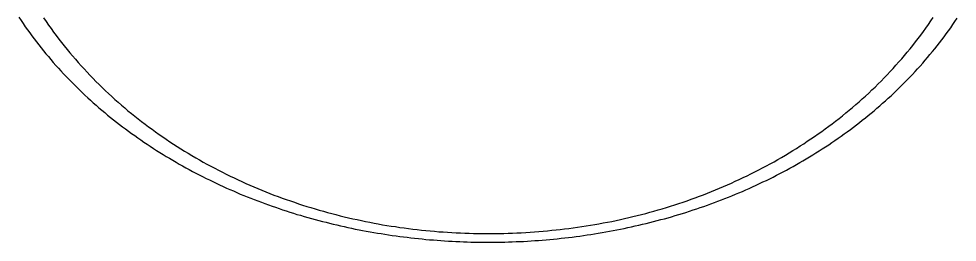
# Model space of a CAD drawing. Header units: millimetres. Extents: x 0 to 3800, y -67 to 2530.
# Drawn here: x 2308.65 to 2315.36, y 1490.78 to 1492.37 of the extents above; entities that cross this region are included whole.
import ezdxf

# ---------------------------------------------------------------- set-up
doc = ezdxf.new("R2010")
doc.units = ezdxf.units.MM
doc.layers.add('내부선 및 부속', color=4, linetype='Continuous')

msp = doc.modelspace()

# ---------------------------------------------------------------- linework, layer by layer
at = {"layer": '내부선 및 부속', "linetype": 'Continuous', "flags": 128}
for points in [[(2308.6471, 1492.3843), (2308.6631, 1492.3613), (2308.6781, 1492.3393), (2308.6931, 1492.3173), (2308.7091, 1492.2953), (2308.7251, 1492.2733), (2308.7411, 1492.2513), (2308.7571, 1492.2303), (2308.7741, 1492.2083), (2308.7901, 1492.1873), (2308.8071, 1492.1663), (2308.8241, 1492.1443), (2308.8411, 1492.1243), (2308.8591, 1492.1033), (2308.8761, 1492.0823), (2308.8941, 1492.0623), (2308.9121, 1492.0413), (2308.9301, 1492.0213), (2308.9481, 1492.0013), (2308.9671, 1491.9813), (2308.9851, 1491.9623), (2309.0041, 1491.9423), (2309.0231, 1491.9233), (2309.0421, 1491.9043), (2309.0611, 1491.8853), (2309.0811, 1491.8663), (2309.1001, 1491.8473), (2309.1201, 1491.8293), (2309.1401, 1491.8103), (2309.1601, 1491.7923), (2309.1801, 1491.7743), (2309.2001, 1491.7563), (2309.2201, 1491.7383), (2309.2411, 1491.7213), (2309.2621, 1491.7043), (2309.2821, 1491.6863), (2309.3031, 1491.6693), (2309.3241, 1491.6523), (2309.3461, 1491.6363), (2309.3671, 1491.6193), (2309.3891, 1491.6033), (2309.4101, 1491.5873), (2309.4321, 1491.5703), (2309.4541, 1491.5553), (2309.4761, 1491.5393), (2309.4981, 1491.5233), (2309.5201, 1491.5083), (2309.5421, 1491.4933), (2309.5651, 1491.4783), (2309.5871, 1491.4633), (2309.6101, 1491.4483), (2309.6331, 1491.4333), (2309.6561, 1491.4193), (2309.6791, 1491.4053), (2309.7021, 1491.3913), (2309.7251, 1491.3773), (2309.7481, 1491.3633), (2309.7721, 1491.3493), (2309.7951, 1491.3363), (2309.8191, 1491.3233), (2309.8421, 1491.3103), (2309.8661, 1491.2973), (2309.8901, 1491.2843), (2309.9141, 1491.2713), (2309.9381, 1491.2593), (2309.9621, 1491.2473), (2309.9861, 1491.2343), (2310.0101, 1491.2233), (2310.0341, 1491.2113), (2310.0591, 1491.1993), (2310.0831, 1491.1883), (2310.1081, 1491.1763), (2310.1321, 1491.1653), (2310.1571, 1491.1543), (2310.1821, 1491.1443), (2310.2071, 1491.1333), (2310.2311, 1491.1223), (2310.2561, 1491.1123), (2310.2561, 1491.1123), (2310.2811, 1491.1023), (2310.3061, 1491.0923), (2310.3311, 1491.0823), (2310.3571, 1491.0733), (2310.3821, 1491.0633), (2310.4071, 1491.0543), (2310.4321, 1491.0453), (2310.4581, 1491.0363), (2310.4831, 1491.0273), (2310.5081, 1491.0183), (2310.5341, 1491.0103), (2310.5601, 1491.0013), (2310.5851, 1490.9933), (2310.6111, 1490.9853), (2310.6361, 1490.9773), (2310.6621, 1490.9703), (2310.6881, 1490.9623), (2310.7141, 1490.9553), (2310.7401, 1490.9473), (2310.7661, 1490.9403), (2310.7921, 1490.9333), (2310.8181, 1490.9273), (2310.8441, 1490.9203), (2310.8701, 1490.9133), (2310.8961, 1490.9073), (2310.9221, 1490.9013), (2310.9481, 1490.8953), (2310.9741, 1490.8893), (2311.0011, 1490.8833), (2311.0271, 1490.8783), (2311.0531, 1490.8723), (2311.0801, 1490.8673), (2311.1061, 1490.8623), (2311.1321, 1490.8573), (2311.1591, 1490.8523), (2311.1851, 1490.8483), (2311.2121, 1490.8433), (2311.2381, 1490.8393), (2311.2651, 1490.8353), (2311.2911, 1490.8313), (2311.3181, 1490.8273), (2311.3451, 1490.8233), (2311.3711, 1490.8193), (2311.3981, 1490.8163), (2311.4251, 1490.8133), (2311.4511, 1490.8093), (2311.4781, 1490.8063), (2311.5051, 1490.8043), (2311.5321, 1490.8013), (2311.5581, 1490.7983), (2311.5851, 1490.7963), (2311.6121, 1490.7943), (2311.6391, 1490.7923), (2311.6661, 1490.7903), (2311.6921, 1490.7883), (2311.7191, 1490.7863), (2311.7461, 1490.7853), (2311.7731, 1490.7833), (2311.8001, 1490.7823), (2311.8271, 1490.7813), (2311.8541, 1490.7803), (2311.8801, 1490.7793), (2311.9071, 1490.7793), (2311.9341, 1490.7783), (2311.9611, 1490.7783), (2311.9881, 1490.7783), (2312.0151, 1490.7783), (2312.0421, 1490.7783), (2312.0691, 1490.7783), (2312.0961, 1490.7793), (2312.1231, 1490.7793), (2312.1491, 1490.7803), (2312.1761, 1490.7813), (2312.2031, 1490.7823), (2312.2301, 1490.7833), (2312.2571, 1490.7843), (2312.2841, 1490.7863), (2312.3111, 1490.7873), (2312.3381, 1490.7893), (2312.3641, 1490.7913), (2312.3911, 1490.7933), (2312.4181, 1490.7953), (2312.4451, 1490.7983), (2312.4721, 1490.8003), (2312.4981, 1490.8033), (2312.5251, 1490.8063), (2312.5521, 1490.8093), (2312.5791, 1490.8123), (2312.6051, 1490.8153), (2312.6321, 1490.8183), (2312.6591, 1490.8223), (2312.6851, 1490.8263), (2312.7121, 1490.8303), (2312.7381, 1490.8343), (2312.7651, 1490.8383), (2312.7911, 1490.8423), (2312.8181, 1490.8473), (2312.8441, 1490.8513), (2312.8711, 1490.8563), (2312.8971, 1490.8613), (2312.8971, 1490.8613), (2312.9241, 1490.8663), (2312.9501, 1490.8713), (2312.9761, 1490.8773), (2313.0031, 1490.8823), (2313.0291, 1490.8883), (2313.0551, 1490.8943), (2313.0811, 1490.9003), (2313.1081, 1490.9063), (2313.1341, 1490.9123), (2313.1601, 1490.9183), (2313.1861, 1490.9253), (2313.2121, 1490.9323), (2313.2381, 1490.9393), (2313.2641, 1490.9463), (2313.2901, 1490.9533), (2313.3151, 1490.9603), (2313.3411, 1490.9683), (2313.3671, 1490.9763), (2313.3931, 1490.9833), (2313.4181, 1490.9913), (2313.4441, 1490.9993), (2313.4691, 1491.0083), (2313.4951, 1491.0163), (2313.5201, 1491.0253), (2313.5461, 1491.0343), (2313.5711, 1491.0433), (2313.5961, 1491.0523), (2313.6221, 1491.0613), (2313.6471, 1491.0703), (2313.6721, 1491.0803), (2313.6971, 1491.0903), (2313.7221, 1491.1003), (2313.7471, 1491.1103), (2313.7721, 1491.1203), (2313.7971, 1491.1303), (2313.8221, 1491.1413), (2313.8461, 1491.1523), (2313.8711, 1491.1623), (2313.8951, 1491.1743), (2313.9201, 1491.1853), (2313.9441, 1491.1963), (2313.9691, 1491.2083), (2313.9931, 1491.2193), (2314.0171, 1491.2313), (2314.0411, 1491.2433), (2314.0651, 1491.2563), (2314.0891, 1491.2683), (2314.1131, 1491.2813), (2314.1371, 1491.2933), (2314.1611, 1491.3063), (2314.1851, 1491.3193), (2314.2081, 1491.3333), (2314.2321, 1491.3463), (2314.2551, 1491.3603), (2314.2781, 1491.3733), (2314.3021, 1491.3873), (2314.3251, 1491.4013), (2314.3481, 1491.4153), (2314.3711, 1491.4303), (2314.3931, 1491.4443), (2314.4161, 1491.4593), (2314.4391, 1491.4743), (2314.4611, 1491.4893), (2314.4831, 1491.5043), (2314.5061, 1491.5203), (2314.5281, 1491.5353), (2314.5501, 1491.5513), (2314.5721, 1491.5673), (2314.5941, 1491.5833), (2314.6151, 1491.5993), (2314.6371, 1491.6153), (2314.6581, 1491.6323), (2314.6791, 1491.6493), (2314.7011, 1491.6653), (2314.7221, 1491.6823), (2314.7421, 1491.7003), (2314.7631, 1491.7173), (2314.7841, 1491.7343), (2314.8041, 1491.7523), (2314.8241, 1491.7703), (2314.8451, 1491.7883), (2314.8651, 1491.8063), (2314.8851, 1491.8243), (2314.9041, 1491.8433), (2314.9241, 1491.8613), (2314.9431, 1491.8803), (2314.9621, 1491.8993), (2314.9821, 1491.9183), (2315.0001, 1491.9373), (2315.0191, 1491.9573), (2315.0381, 1491.9763), (2315.0561, 1491.9963), (2315.0751, 1492.0163), (2315.0931, 1492.0363), (2315.1111, 1492.0563), (2315.1281, 1492.0773), (2315.1461, 1492.0973), (2315.1631, 1492.1183), (2315.1801, 1492.1393), (2315.1981, 1492.1603), (2315.1981, 1492.1603), (2315.2141, 1492.1813), (2315.2311, 1492.2023), (2315.2481, 1492.2233), (2315.2641, 1492.2453), (2315.2801, 1492.2673), (2315.2961, 1492.2883), (2315.3121, 1492.3103), (2315.3271, 1492.3333), (2315.3421, 1492.3553), (2315.3581, 1492.3773)], [(2308.8251, 1492.3803), (2308.8421, 1492.3543), (2308.8601, 1492.3283), (2308.8781, 1492.3033), (2308.8961, 1492.2783), (2308.9151, 1492.2533), (2308.9341, 1492.2283), (2308.9531, 1492.2043), (2308.9721, 1492.1803), (2308.9921, 1492.1553), (2309.0111, 1492.1313), (2309.0311, 1492.1083), (2309.0521, 1492.0843), (2309.0721, 1492.0613), (2309.0931, 1492.0383), (2309.1141, 1492.0153), (2309.1351, 1491.9923), (2309.1561, 1491.9703), (2309.1781, 1491.9473), (2309.1991, 1491.9253), (2309.2211, 1491.9033), (2309.2441, 1491.8823), (2309.2661, 1491.8603), (2309.2891, 1491.8393), (2309.3121, 1491.8183), (2309.3351, 1491.7983), (2309.3581, 1491.7773), (2309.3811, 1491.7573), (2309.4051, 1491.7373), (2309.4281, 1491.7173), (2309.4521, 1491.6973), (2309.4771, 1491.6783), (2309.5011, 1491.6583), (2309.5251, 1491.6393), (2309.5501, 1491.6213), (2309.5751, 1491.6023), (2309.6001, 1491.5843), (2309.6251, 1491.5663), (2309.6501, 1491.5483), (2309.6761, 1491.5303), (2309.7021, 1491.5133), (2309.7271, 1491.4953), (2309.7531, 1491.4783), (2309.7791, 1491.4623), (2309.8061, 1491.4453), (2309.8321, 1491.4293), (2309.8591, 1491.4133), (2309.8851, 1491.3973), (2309.9121, 1491.3813), (2309.9391, 1491.3663), (2309.9661, 1491.3503), (2309.9931, 1491.3353), (2310.0201, 1491.3213), (2310.0481, 1491.3063), (2310.0751, 1491.2923), (2310.1031, 1491.2783), (2310.1311, 1491.2643), (2310.1591, 1491.2503), (2310.1871, 1491.2373), (2310.2151, 1491.2243), (2310.2431, 1491.2113), (2310.2711, 1491.1983), (2310.3001, 1491.1853), (2310.3281, 1491.1733), (2310.3571, 1491.1613), (2310.3861, 1491.1493), (2310.4141, 1491.1383), (2310.4431, 1491.1263), (2310.4721, 1491.1153), (2310.5011, 1491.1043), (2310.5301, 1491.0933), (2310.5591, 1491.0833), (2310.5891, 1491.0733), (2310.6181, 1491.0633), (2310.6471, 1491.0533), (2310.6771, 1491.0433), (2310.7061, 1491.0343), (2310.7361, 1491.0253), (2310.7661, 1491.0163), (2310.7661, 1491.0163), (2310.7951, 1491.0073), (2310.8251, 1490.9993), (2310.8551, 1490.9903), (2310.8851, 1490.9823), (2310.9151, 1490.9753), (2310.9451, 1490.9673), (2310.9751, 1490.9603), (2311.0061, 1490.9533), (2311.0361, 1490.9463), (2311.0661, 1490.9393), (2311.0971, 1490.9333), (2311.1271, 1490.9263), (2311.1571, 1490.9203), (2311.1881, 1490.9143), (2311.2181, 1490.9093), (2311.2491, 1490.9033), (2311.2801, 1490.8983), (2311.3101, 1490.8933), (2311.3411, 1490.8893), (2311.3721, 1490.8843), (2311.4031, 1490.8803), (2311.4331, 1490.8763), (2311.4641, 1490.8723), (2311.4951, 1490.8683), (2311.5261, 1490.8653), (2311.5571, 1490.8623), (2311.5881, 1490.8593), (2311.6191, 1490.8563), (2311.6501, 1490.8533), (2311.6811, 1490.8513), (2311.7121, 1490.8493), (2311.7431, 1490.8473), (2311.7741, 1490.8453), (2311.8051, 1490.8443), (2311.8361, 1490.8433), (2311.8671, 1490.8423), (2311.8981, 1490.8413), (2311.9291, 1490.8403), (2311.9601, 1490.8403), (2311.9921, 1490.8403), (2312.0231, 1490.8403), (2312.0541, 1490.8403), (2312.0851, 1490.8403), (2312.1161, 1490.8413), (2312.1471, 1490.8423), (2312.1781, 1490.8433), (2312.2091, 1490.8443), (2312.2401, 1490.8463), (2312.2721, 1490.8483), (2312.3031, 1490.8503), (2312.3341, 1490.8523), (2312.3651, 1490.8543), (2312.3961, 1490.8573), (2312.4271, 1490.8603), (2312.4581, 1490.8633), (2312.4891, 1490.8663), (2312.5191, 1490.8693), (2312.5501, 1490.8733), (2312.5811, 1490.8773), (2312.6121, 1490.8813), (2312.6431, 1490.8853), (2312.6741, 1490.8903), (2312.7041, 1490.8943), (2312.7351, 1490.8993), (2312.7661, 1490.9053), (2312.7961, 1490.9103), (2312.8271, 1490.9163), (2312.8571, 1490.9213), (2312.8881, 1490.9273), (2312.9181, 1490.9343), (2312.9491, 1490.9403), (2312.9791, 1490.9473), (2313.0091, 1490.9543), (2313.0391, 1490.9613), (2313.0691, 1490.9683), (2313.1001, 1490.9763), (2313.1301, 1490.9843), (2313.1601, 1490.9923), (2313.1891, 1491.0003), (2313.2191, 1491.0093), (2313.2491, 1491.0173), (2313.2791, 1491.0263), (2313.3081, 1491.0353), (2313.3381, 1491.0453), (2313.3671, 1491.0543), (2313.3971, 1491.0643), (2313.4261, 1491.0743), (2313.4551, 1491.0853), (2313.4851, 1491.0953), (2313.5141, 1491.1063), (2313.5431, 1491.1173), (2313.5721, 1491.1283), (2313.6001, 1491.1393), (2313.6291, 1491.1513), (2313.6581, 1491.1633), (2313.6861, 1491.1753), (2313.7151, 1491.1873), (2313.7431, 1491.2003), (2313.7711, 1491.2133), (2313.7991, 1491.2263), (2313.7991, 1491.2263), (2313.8281, 1491.2393), (2313.8551, 1491.2523), (2313.8831, 1491.2663), (2313.9111, 1491.2803), (2313.9391, 1491.2943), (2313.9661, 1491.3083), (2313.9941, 1491.3233), (2314.0211, 1491.3383), (2314.0481, 1491.3533), (2314.0751, 1491.3683), (2314.1021, 1491.3843), (2314.1291, 1491.3993), (2314.1551, 1491.4153), (2314.1821, 1491.4323), (2314.2081, 1491.4483), (2314.2341, 1491.4653), (2314.2601, 1491.4813), (2314.2861, 1491.4993), (2314.3121, 1491.5163), (2314.3381, 1491.5333), (2314.3631, 1491.5513), (2314.3891, 1491.5693), (2314.4141, 1491.5873), (2314.4391, 1491.6063), (2314.4641, 1491.6243), (2314.4881, 1491.6433), (2314.5131, 1491.6623), (2314.5371, 1491.6813), (2314.5611, 1491.7013), (2314.5851, 1491.7213), (2314.6091, 1491.7413), (2314.6321, 1491.7613), (2314.6561, 1491.7813), (2314.6791, 1491.8023), (2314.7021, 1491.8223), (2314.7251, 1491.8433), (2314.7471, 1491.8653), (2314.7701, 1491.8863), (2314.7921, 1491.9083), (2314.8141, 1491.9293), (2314.8351, 1491.9523), (2314.8571, 1491.9743), (2314.8781, 1491.9963), (2314.8991, 1492.0193), (2314.9201, 1492.0423), (2314.9411, 1492.0653), (2314.9611, 1492.0883), (2314.9811, 1492.1123), (2315.0011, 1492.1353), (2315.0211, 1492.1593), (2315.0411, 1492.1833), (2315.0601, 1492.2083), (2315.0791, 1492.2323), (2315.0971, 1492.2573), (2315.1161, 1492.2823), (2315.1341, 1492.3073), (2315.1521, 1492.3323), (2315.1701, 1492.3583), (2315.1871, 1492.3833)]]:
    msp.add_lwpolyline(points, dxfattribs=at)

doc.saveas('drawing.dxf')
